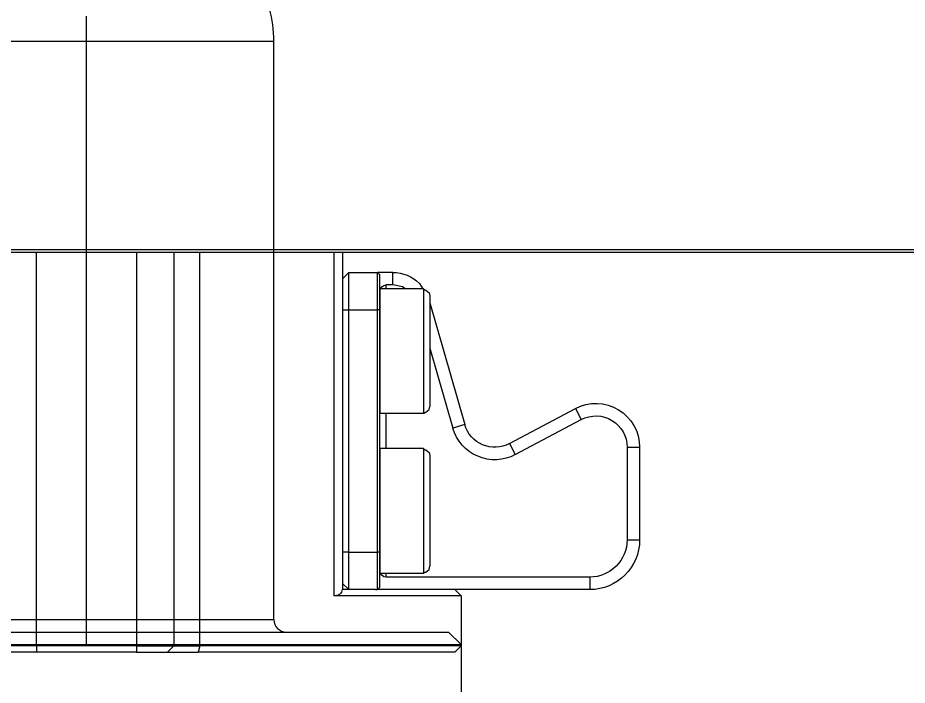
# Model space of a CAD drawing. Header units: millimetres. Extents: x -73584 to -37571, y -61249 to -50748.
# Drawn here: x -52664.8 to -52593.5, y -56947.2 to -56893.7 of the extents above; entities that cross this region are included whole.
import ezdxf

# ---------------------------------------------------------------- set-up
doc = ezdxf.new("R2010")
doc.units = ezdxf.units.MM
doc.header["$LTSCALE"] = 200
doc.linetypes.add('DOT_CENTER', pattern=[14, 12, -1, 0, -1])
doc.layers.add('1', color=7, linetype='Continuous')
doc.layers.add('DIM', color=3, linetype='Continuous')

# ---------------------------------------------------------------- blocks, each defined once
blk = doc.blocks.new('23-D1020-B_EXTRUSION-MAIN-BODY_BASESTAND-0_5m_Absen-PL__363', base_point=(418.75, -61.98))
at = {"color": 7, "linetype": 'Continuous'}
for p, q in [((434.257, -61.78), (873.608, -61.78)), ((434.174, -61.98), (873.608, -61.98))]:
    blk.add_line(p, q, dxfattribs=at)
blk = doc.blocks.new('LOW-HEAD-SOCKET-CAP-SCREW_DIN-7984_M6x10_A2-70_STAINLESS-STEEL_3__372', base_point=(766.25, -87.68))
at = {"color": 7, "linetype": 'Continuous'}
for p, q in [((766.317, -78.002), (766.25, -78.249)), ((766.25, -78.249), (766.25, -87.112)), ((766.579, -77.786), (766.317, -78.002)), ((766.662, -77.772), (766.579, -77.786)), ((766.75, -77.68), (766.662, -77.772)), ((766.75, -77.68), (766.75, -77.756)), ((766.75, -77.68), (770.25, -77.68)), ((770.25, -77.68), (770.25, -87.68)), ((766.317, -87.358), (766.25, -87.112)), ((766.579, -87.575), (766.317, -87.358)), ((766.662, -87.589), (766.579, -87.575)), ((766.75, -87.68), (766.662, -87.589)), ((766.75, -87.68), (770.25, -87.68))]:
    blk.add_line(p, q, dxfattribs=at)
at = {"color": 140, "linetype": 'Continuous'}
blk.add_line((766.75, -77.756), (766.75, -87.68), dxfattribs=at)
blk = doc.blocks.new('LOW-HEAD-SOCKET-CAP-SCREW_DIN-7984_M6x10_A2-70_STAINLESS-STEEL_2__373', base_point=(766.25, -74.88))
at = {"color": 7, "linetype": 'Continuous'}
for p, q in [((766.317, -65.202), (766.25, -65.449)), ((766.25, -65.449), (766.25, -74.312)), ((766.579, -64.986), (766.317, -65.202)), ((766.662, -64.972), (766.579, -64.986)), ((766.75, -64.88), (766.662, -64.972)), ((766.75, -64.88), (766.75, -64.956)), ((766.75, -64.88), (770.25, -64.88)), ((770.25, -64.88), (770.25, -74.88)), ((766.317, -74.558), (766.25, -74.312)), ((766.579, -74.775), (766.317, -74.558)), ((766.662, -74.789), (766.579, -74.775)), ((766.75, -74.88), (766.662, -74.789)), ((766.75, -74.88), (770.25, -74.88))]:
    blk.add_line(p, q, dxfattribs=at)
at = {"color": 140, "linetype": 'Continuous'}
blk.add_line((766.75, -64.956), (766.75, -74.88), dxfattribs=at)
blk = doc.blocks.new('23-D0469-A_CLAMP-HOOK_Absen-M2_9__374', base_point=(749.45, -88.98))
at = {"color": 140, "linetype": 'Continuous'}
for p, q in [((769.209, -64.58), (769.209, -63.58)), ((769.75, -64.88), (769.75, -64.58)), ((770.25, -66.58), (770.45, -66.58)), ((772.75, -66.58), (770.45, -66.58)), ((773.25, -66.58), (772.75, -66.58)), ((754.593, -74.479), (754.124, -75.361)), ((769.75, -77.68), (769.75, -74.88)), ((763.453, -75.769), (764.414, -76.045)), ((750.45, -77.569), (749.45, -77.569)), ((759.876, -77.288), (759.407, -78.171)), ((750.45, -84.98), (749.45, -84.98)), ((770.25, -85.98), (770.45, -85.98)), ((772.75, -85.98), (770.45, -85.98)), ((772.75, -85.98), (773.25, -85.98)), ((753.45, -87.98), (753.45, -88.98)), ((769.75, -87.98), (769.75, -87.68))]:
    blk.add_line(p, q, dxfattribs=at)
at = {"color": 7, "linetype": 'Continuous'}
for p, q in [((769.209, -63.58), (770.45, -63.58)), ((770.45, -63.58), (770.25, -63.78)), ((770.25, -66.58), (770.25, -63.78)), ((770.45, -66.58), (770.45, -63.58)), ((772.75, -63.58), (770.45, -63.58)), ((772.75, -66.58), (772.75, -63.58)), ((773.25, -64.08), (772.75, -63.58)), ((767.088, -64.459), (766.806, -64.88)), ((768.222, -64.88), (768.444, -64.732)), ((768.444, -64.732), (769.209, -64.58)), ((769.209, -64.58), (769.75, -64.58)), ((769.941, -64.618), (769.75, -64.58)), ((770.104, -64.727), (769.941, -64.618)), ((770.206, -64.88), (770.104, -64.727)), ((766.25, -66.016), (763.453, -75.769)), ((770.25, -85.98), (770.25, -66.58)), ((770.45, -85.98), (770.45, -66.58)), ((772.75, -85.98), (772.75, -66.58)), ((766.25, -69.644), (764.414, -76.045)), ((759.876, -77.288), (754.593, -74.479)), ((759.407, -78.171), (754.124, -75.361)), ((749.45, -77.569), (749.45, -84.98)), ((750.45, -77.569), (750.45, -84.98)), ((770.25, -88.78), (770.25, -85.98)), ((770.45, -88.98), (770.45, -85.98)), ((772.75, -88.98), (772.75, -85.98)), ((753.45, -87.98), (769.75, -87.98)), ((769.75, -87.98), (769.941, -87.942)), ((769.941, -87.942), (770.104, -87.834)), ((770.104, -87.834), (770.206, -87.68)), ((753.45, -88.98), (765.96, -88.98)), ((770.45, -88.98), (770.25, -88.78)), ((770.608, -88.98), (770.45, -88.98)), ((773.25, -88.48), (772.75, -88.98))]:
    blk.add_line(p, q, dxfattribs=at)
for centre, radius, start, end in [((769.209, -66.58), 3, 89.99995, 134.99998), ((752.95, -77.569), 3.5, 62, 180), ((752.95, -77.569), 2.5, 62, 180), ((761.05, -75.08), 3.5, 242, 344), ((761.05, -75.08), 2.5, 242, 344), ((753.45, -84.98), 4, 180, 270), ((753.45, -84.98), 3, 180, 270)]:
    blk.add_arc(centre, radius, start, end, dxfattribs=at)
blk = doc.blocks.new('PH_23-CLAMP-HOOK_2__375', base_point=(749.45, -88.98))
for name, p in [('23-D0469-A_CLAMP-HOOK_Absen-M2_9__374', (749.45, -88.98)), ('LOW-HEAD-SOCKET-CAP-SCREW_DIN-7984_M6x10_A2-70_STAINLESS-STEEL_2__373', (766.25, -74.88)), ('LOW-HEAD-SOCKET-CAP-SCREW_DIN-7984_M6x10_A2-70_STAINLESS-STEEL_3__372', (766.25, -87.68))]:
    blk.add_blockref(name, p)
blk = doc.blocks.new('23-D0468-B_SLOT-CLAMP-SUPPORT_STACKING_Absen__380', base_point=(763.75, -93.98))
at = {"color": 7, "linetype": 'Continuous'}
for p, q in [((773.25, -61.98), (773.25, -88.98)), ((786.75, -61.98), (786.75, -93.48)), ((800.75, -93.48), (800.75, -61.98)), ((814.25, -61.98), (814.25, -88.98)), ((763.75, -89.48), (764.25, -88.98)), ((765.96, -88.98), (766.916, -88.98)), ((766.916, -88.98), (770.45, -88.98)), ((770.608, -88.98), (771.455, -88.98)), ((771.455, -88.98), (773.261, -88.98)), ((773.261, -88.98), (773.326, -89.18)), ((814.174, -89.18), (814.239, -88.98)), ((816.045, -88.98), (814.239, -88.98)), ((816.892, -88.98), (816.045, -88.98)), ((820.584, -88.98), (817.05, -88.98)), ((821.54, -88.98), (820.584, -88.98)), ((823.75, -89.48), (823.25, -88.98)), ((763.75, -89.48), (773.929, -89.48)), ((763.75, -89.48), (763.75, -93.48)), ((773.326, -89.18), (773.37, -89.25)), ((773.37, -89.25), (773.456, -89.339)), ((773.456, -89.339), (773.659, -89.444)), ((773.659, -89.444), (773.717, -89.459)), ((773.717, -89.459), (773.929, -89.48)), ((813.571, -89.48), (813.783, -89.459)), ((823.75, -89.48), (813.571, -89.48)), ((813.783, -89.459), (813.841, -89.444)), ((813.841, -89.444), (814.043, -89.339)), ((814.043, -89.339), (814.13, -89.25)), ((814.13, -89.25), (814.174, -89.18)), ((823.75, -93.48), (823.75, -89.48)), ((763.75, -93.48), (784.659, -93.48)), ((763.75, -93.48), (764.25, -93.98)), ((764.25, -93.98), (784.811, -93.98)), ((786.75, -93.48), (784.659, -93.48)), ((787.25, -93.98), (784.811, -93.98)), ((787.25, -93.98), (786.75, -93.48)), ((789.75, -93.48), (786.75, -93.48)), ((789.75, -93.98), (787.25, -93.98)), ((789.75, -93.48), (797.75, -93.48)), ((789.75, -93.98), (797.75, -93.98)), ((797.75, -93.48), (800.75, -93.48)), ((797.75, -93.98), (800.25, -93.98)), ((800.75, -93.48), (800.25, -93.98)), ((802.689, -93.98), (800.25, -93.98)), ((802.841, -93.48), (800.75, -93.48)), ((823.25, -93.98), (802.689, -93.98)), ((823.75, -93.48), (802.841, -93.48)), ((823.75, -93.48), (823.25, -93.98))]:
    blk.add_line(p, q, dxfattribs=at)
at = {"color": 140, "linetype": 'Continuous'}
for p, q in [((773.929, -61.98), (773.929, -89.48)), ((784.659, -93.48), (784.659, -61.98)), ((789.75, -61.98), (789.75, -93.48)), ((797.75, -93.48), (797.75, -61.98)), ((802.841, -93.48), (802.841, -61.98)), ((813.571, -61.98), (813.571, -89.48)), ((784.659, -93.48), (784.811, -93.98)), ((789.75, -93.48), (789.75, -93.98)), ((797.75, -93.48), (797.75, -93.98)), ((802.841, -93.48), (802.689, -93.98))]:
    blk.add_line(p, q, dxfattribs=at)
blk = doc.blocks.new('23-A0233-B_SLOT-CONNECT-COMPONENTS_BASESTAND_Absen-M2_9__381', base_point=(749.45, -93.98))
for name, p in [('23-D0468-B_SLOT-CLAMP-SUPPORT_STACKING_Absen__380', (763.75, -93.98)), ('PH_23-CLAMP-HOOK_2__375', (749.45, -88.98))]:
    blk.add_blockref(name, p)
blk = doc.blocks.new('Top1', base_point=(668.75, -75.52))
for name, p in [('23-D1020-B_EXTRUSION-MAIN-BODY_BASESTAND-0_5m_Absen-PL__363', (418.75, -61.98)), ('23-A0233-B_SLOT-CONNECT-COMPONENTS_BASESTAND_Absen-M2_9__381', (749.45, -93.98))]:
    blk.add_blockref(name, p)
blk = doc.blocks.new('*U238')
at = {"xscale": -1, "rotation": 359.9999999999976}
blk.add_blockref('Top1', (0, -53.713), dxfattribs=at)
blk = doc.blocks.new('*U239')
at = {"layer": 'DIM', "color": 0, "linetype": 'ByBlock', "lineweight": -2, "transparency": 16777216}
blk.add_blockref('*U238', (2000, 0), dxfattribs=at)
blk = doc.blocks.new('23-D0471-A_MALE-KINGPIN_STACKING_Absen__158', base_point=(-4.695, -638.657))
at = {"color": 7, "linetype": 'Continuous'}
for p, q in [((55.305, -579.657), (56.305, -578.657)), ((56.305, -578.657), (104.305, -578.657)), ((56.305, -638.657), (56.305, -578.657)), ((105.305, -579.657), (104.305, -578.657)), ((104.305, -638.657), (104.305, -578.657)), ((55.305, -592.657), (55.305, -579.657)), ((105.305, -584.657), (105.305, -579.657)), ((105.305, -587.707), (105.305, -584.657)), ((105.305, -629.607), (105.305, -587.707)), ((55.305, -624.657), (55.305, -592.657)), ((54.305, -593.657), (7.984, -593.657)), ((-3.195, -598.564), (2.984, -594.996)), ((-4.695, -601.162), (-4.695, -616.151)), ((-3.195, -618.749), (2.984, -622.317)), ((54.305, -623.657), (7.984, -623.657)), ((55.305, -637.657), (55.305, -624.657)), ((60.305, -632.857), (60.305, -629.657)), ((60.305, -629.657), (63.305, -629.657)), ((63.305, -629.657), (93.305, -629.657)), ((93.305, -629.657), (95.805, -629.657)), ((95.805, -629.657), (100.305, -629.657)), ((100.305, -638.657), (100.305, -629.657)), ((105.305, -632.657), (105.305, -629.607)), ((60.305, -633.857), (60.305, -632.857)), ((105.305, -637.657), (105.305, -632.657)), ((60.305, -638.657), (60.305, -633.857)), ((55.305, -637.657), (56.305, -638.657)), ((105.305, -637.657), (104.305, -638.657)), ((56.305, -638.657), (60.305, -638.657)), ((100.305, -638.657), (104.305, -638.657))]:
    blk.add_line(p, q, dxfattribs=at)
at = {"color": 140, "linetype": 'Continuous'}
for p, q in [((7.984, -623.657), (7.984, -593.657)), ((54.305, -623.657), (54.305, -593.657)), ((2.984, -622.317), (2.984, -594.996)), ((-3.195, -618.749), (-3.195, -598.564))]:
    blk.add_line(p, q, dxfattribs=at)
at = {"color": 7, "linetype": 'Continuous'}
blk.add_circle((120.305, -608.657), 2.5, dxfattribs=at)
for centre, radius, start, end in [((54.305, -592.657), 1, 270, 0), ((7.984, -603.657), 10, 90, 120), ((-1.695, -601.162), 3, 120, 180), ((-1.695, -616.151), 3, 180, 240), ((7.984, -613.657), 10, 240, 270), ((54.305, -624.657), 1, 0, 90)]:
    blk.add_arc(centre, radius, start, end, dxfattribs=at)
at = {"layer": '1', "color": 1, "linetype": 'DOT_CENTER'}
for p, q in [((-5.195, -608.657), (4.984, -608.657)), ((56.305, -608.657), (5.984, -608.657))]:
    blk.add_line(p, q, dxfattribs=at)
blk = doc.blocks.new('PH_23_KOLOM-OUTRIGGER-0_8m_STACKING_Absen_2__163', base_point=(-4.695, -638.657))
blk.add_blockref('23-D0471-A_MALE-KINGPIN_STACKING_Absen__158', (-4.695, -638.657))
blk = doc.blocks.new('23-A0231-B_WELDING-ASSEMBLY_OUTRIGGER-0_8m_STACKING_Absen__173', base_point=(-4.695, -638.657))
blk.add_blockref('PH_23_KOLOM-OUTRIGGER-0_8m_STACKING_Absen_2__163', (-4.695, -638.657))
blk = doc.blocks.new('23-A0226-B_OUTRIGGER-0_8m_STACKING_Absen__188', base_point=(-4.695, -694.144))
blk.add_blockref('23-A0231-B_WELDING-ASSEMBLY_OUTRIGGER-0_8m_STACKING_Absen__173', (-4.695, -638.657))
blk = doc.blocks.new('*U241')
at = {"rotation": 270.0000000000176}
blk.add_blockref('23-A0226-B_OUTRIGGER-0_8m_STACKING_Absen__188', (-210.259, 404.75), dxfattribs=at)
blk = doc.blocks.new('*U242')
at = {"layer": 'DIM', "color": 0, "linetype": 'ByBlock', "lineweight": -2, "transparency": 16777216}
blk.add_blockref('*U241', (2000, 0), dxfattribs=at)

msp = doc.modelspace()

# ---------------------------------------------------------------- block references
at = {"layer": 'DIM', "color": 0}
msp.add_blockref('*U239', (-54534.278, -56872.358), dxfattribs=at)
at = {"layer": 'DIM', "color": 3}
msp.add_blockref('*U242', (-54534.506, -57287.681), dxfattribs=at)

doc.saveas('drawing.dxf')
